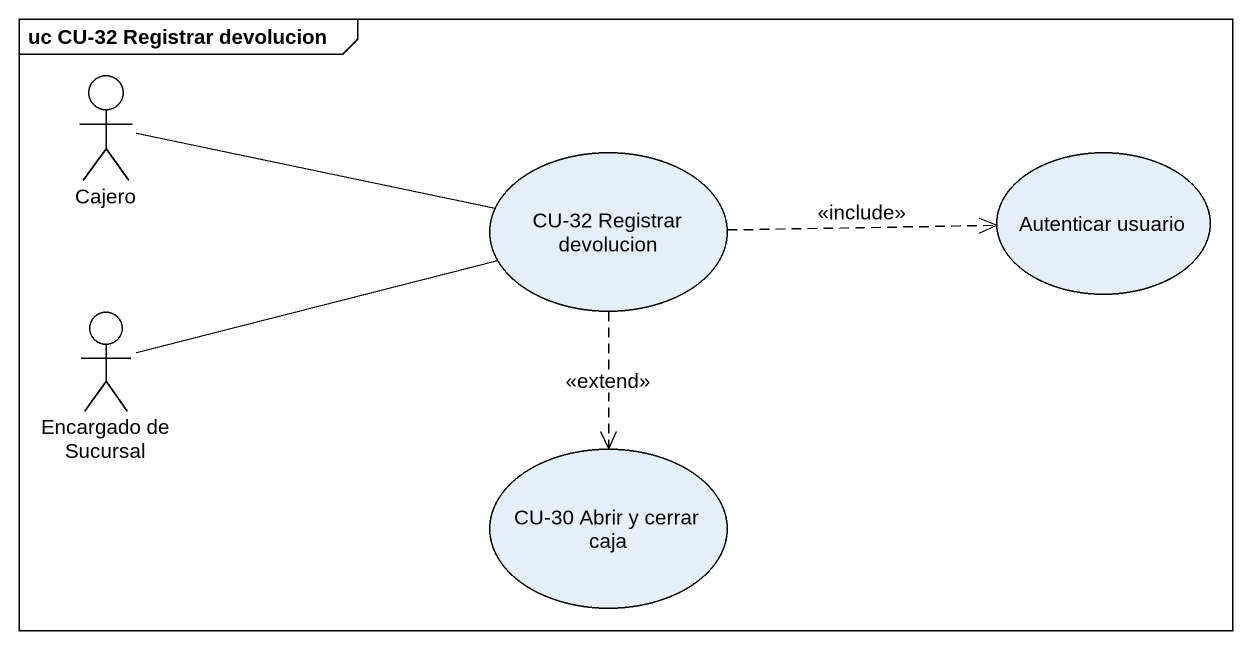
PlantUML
@startuml
mainframe uc CU-32 Registrar devolucion
actor Cajero
usecase "CU-32 Registrar devolucion" as CU_32_Registrar_devolucion
usecase "Autenticar usuario" as Autenticar_usuario
actor "Encargado de Sucursal" as Encargado_de_Sucursal
usecase "CU-30 Abrir y cerrar caja" as CU_30_Abrir_y_cerrar_caja
Cajero -right- CU_32_Registrar_devolucion
CU_32_Registrar_devolucion .right.> Autenticar_usuario : <<include>>
CU_32_Registrar_devolucion ..> CU_30_Abrir_y_cerrar_caja : <<extend>>
Encargado_de_Sucursal -right- CU_32_Registrar_devolucion
@enduml
